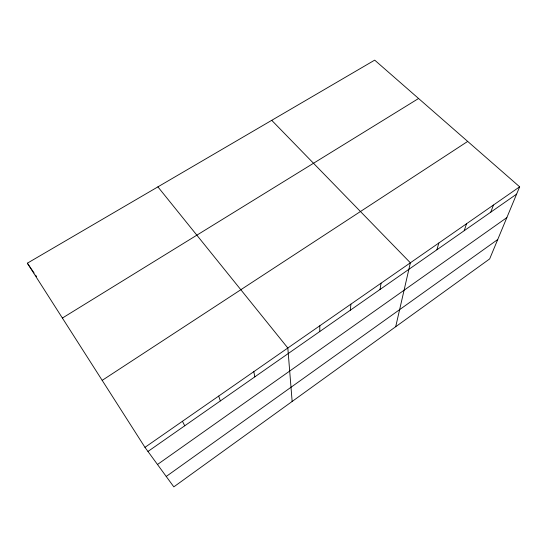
<?xml version="1.0" encoding="UTF-8"?>
<svg xmlns="http://www.w3.org/2000/svg" width="547" height="547" viewBox="0 0 547 547"><rect width="100%" height="100%" fill="white"/><g stroke="black" fill="none" stroke-linecap="round" stroke-linejoin="round"><path stroke-width="0.82" d="M319.749 331.544L319.831 325.752M350.319 310.211L350.901 304.153M380.008 289.479L381.068 283.182M395.693 326.73L410.366 262.806L271.729 120.326M436.923 249.753L438.844 243.005M464.218 230.704L466.529 223.757M490.768 212.174L493.456 205.036M519.65 186.821L489.668 258.909L173.823 486.864L144.962 447.343L27.35 263.189L374.688 60.136L519.65 186.821L144.962 447.343M166.22 476.458L497.729 239.531M157.488 464.492L506.85 217.603M147.964 451.453L516.607 194.13M102.186 380.363L467.692 141.413M62.392 318.053L418.578 98.494M157.905 186.869L287.825 348.015L292.146 401.464M27.35 263.189L31.302 268.919M31.74 269.555L34.146 273.042M35.589 275.134L36.546 276.529M182.438 421.286L184.736 425.785M218.697 396.076L220.345 400.93M253.808 371.659L254.834 376.856"/></g></svg>
